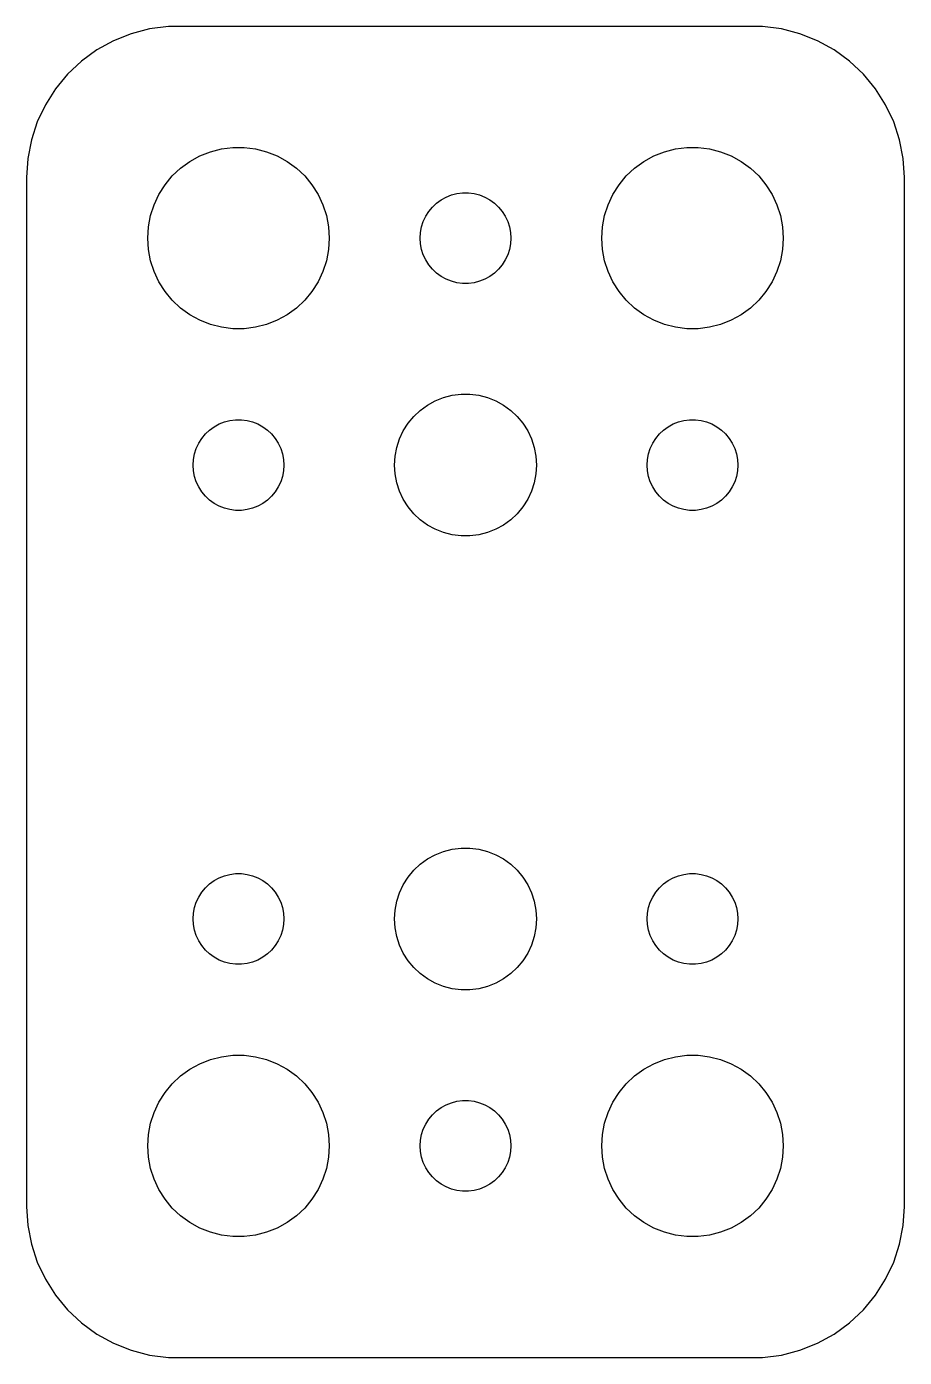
# Model space of a CAD drawing. Header units: metres. Extents: x -14.5 to 64.5, y 32 to 130.
# Drawn here: x 35.5 to 64.5, y 32.01 to 75.99 of the extents above; entities that cross this region are included whole.
import ezdxf

# ---------------------------------------------------------------- set-up
doc = ezdxf.new("R2010")
doc.units = ezdxf.units.M

msp = doc.modelspace()

# ---------------------------------------------------------------- linework, layer by layer
for p, q in [((38.9549, 75.7553), (38.3711, 75.5241)), ((39.5631, 75.9114), (38.9549, 75.7553)), ((40.186, 75.9901), (39.5631, 75.9114)), ((59.8139, 75.9901), (40.186, 75.9901)), ((60.4369, 75.9114), (59.8139, 75.9901)), ((61.0451, 75.7553), (60.4369, 75.9114)), ((61.6289, 75.5241), (61.0451, 75.7553)), ((37.8209, 75.2216), (37.3129, 74.8526)), ((38.3711, 75.5241), (37.8209, 75.2216)), ((62.1791, 75.2216), (61.6289, 75.5241)), ((62.6871, 74.8526), (62.1791, 75.2216)), ((37.3129, 74.8526), (36.8551, 74.4227)), ((63.1448, 74.4227), (62.6871, 74.8526)), ((36.8551, 74.4227), (36.4549, 73.9389)), ((63.5451, 73.9389), (63.1448, 74.4227)), ((36.4549, 73.9389), (36.1185, 73.4088)), ((63.8815, 73.4088), (63.5451, 73.9389)), ((36.1185, 73.4088), (35.8511, 72.8406)), ((64.1489, 72.8406), (63.8815, 73.4088)), ((35.8511, 72.8406), (35.6571, 72.2434)), ((64.3429, 72.2434), (64.1489, 72.8406)), ((35.6571, 72.2434), (35.5394, 71.6267)), ((64.4606, 71.6267), (64.3429, 72.2434)), ((40.8925, 71.533), (41.2227, 71.7145)), ((41.2227, 71.7145), (41.5729, 71.8532)), ((41.5729, 71.8532), (41.9379, 71.9469)), ((41.9379, 71.9469), (42.3116, 71.9941)), ((42.3116, 71.9941), (42.6884, 71.9941)), ((42.6884, 71.9941), (43.0621, 71.9469)), ((43.0621, 71.9469), (43.427, 71.8532)), ((43.427, 71.8532), (43.7773, 71.7145)), ((43.7773, 71.7145), (44.1075, 71.533)), ((55.8925, 71.533), (56.2227, 71.7145)), ((56.2227, 71.7145), (56.5729, 71.8532)), ((56.5729, 71.8532), (56.9379, 71.9469)), ((56.9379, 71.9469), (57.3116, 71.9941)), ((57.3116, 71.9941), (57.6884, 71.9941)), ((57.6884, 71.9941), (58.0621, 71.9469)), ((58.0621, 71.9469), (58.427, 71.8532)), ((58.427, 71.8532), (58.7773, 71.7145)), ((58.7773, 71.7145), (59.1075, 71.533)), ((35.5394, 71.6267), (35.5, 71)), ((40.3131, 71.0536), (40.5877, 71.3115)), ((40.5877, 71.3115), (40.8925, 71.533)), ((44.1075, 71.533), (44.4123, 71.3115)), ((44.4123, 71.3115), (44.6869, 71.0536)), ((55.3131, 71.0536), (55.5877, 71.3115)), ((55.5877, 71.3115), (55.8925, 71.533)), ((59.1075, 71.533), (59.4123, 71.3115)), ((59.4123, 71.3115), (59.6869, 71.0536)), ((64.5, 71), (64.4606, 71.6267)), ((35.5, 71), (35.5, 37)), ((40.0729, 70.7634), (40.3131, 71.0536)), ((44.6869, 71.0536), (44.927, 70.7634)), ((55.0729, 70.7634), (55.3131, 71.0536)), ((59.6869, 71.0536), (59.927, 70.7634)), ((64.5, 37), (64.5, 71)), ((39.7107, 70.1044), (39.8711, 70.4453)), ((39.8711, 70.4453), (40.0729, 70.7634)), ((44.927, 70.7634), (45.1289, 70.4453)), ((45.1289, 70.4453), (45.2893, 70.1044)), ((49.3613, 70.3572), (49.5365, 70.4266)), ((49.5365, 70.4266), (49.7189, 70.4734)), ((49.7189, 70.4734), (49.9058, 70.497)), ((49.9058, 70.497), (50.0942, 70.497)), ((50.0942, 70.497), (50.2811, 70.4734)), ((50.2811, 70.4734), (50.4635, 70.4266)), ((50.4635, 70.4266), (50.6387, 70.3572)), ((54.7107, 70.1044), (54.8711, 70.4453)), ((54.8711, 70.4453), (55.0729, 70.7634)), ((59.927, 70.7634), (60.1289, 70.4453)), ((60.1289, 70.4453), (60.2893, 70.1044)), ((39.5942, 69.7461), (39.7107, 70.1044)), ((45.2893, 70.1044), (45.4057, 69.7461)), ((48.7865, 69.8817), (48.9065, 70.0268)), ((48.9065, 70.0268), (49.0439, 70.1558)), ((49.0439, 70.1558), (49.1963, 70.2665)), ((49.1963, 70.2665), (49.3613, 70.3572)), ((50.6387, 70.3572), (50.8037, 70.2665)), ((50.8037, 70.2665), (50.9561, 70.1558)), ((50.9561, 70.1558), (51.0934, 70.0268)), ((51.0934, 70.0268), (51.2135, 69.8817)), ((54.5942, 69.7461), (54.7107, 70.1044)), ((60.2893, 70.1044), (60.4057, 69.7461)), ((39.5237, 69.376), (39.5942, 69.7461)), ((45.4057, 69.7461), (45.4763, 69.376)), ((48.5471, 69.373), (48.6053, 69.5522)), ((48.6053, 69.5522), (48.6855, 69.7226)), ((48.6855, 69.7226), (48.7865, 69.8817)), ((51.2135, 69.8817), (51.3145, 69.7226)), ((51.3145, 69.7226), (51.3947, 69.5522)), ((51.3947, 69.5522), (51.4529, 69.373)), ((54.5237, 69.376), (54.5942, 69.7461)), ((60.4057, 69.7461), (60.4763, 69.376)), ((39.5, 69), (39.5237, 69.376)), ((45.4763, 69.376), (45.5, 69)), ((48.5, 69), (48.5118, 69.188)), ((48.5118, 69.188), (48.5471, 69.373)), ((51.4529, 69.373), (51.4882, 69.188)), ((51.4882, 69.188), (51.5, 69)), ((54.5, 69), (54.5237, 69.376)), ((60.4763, 69.376), (60.5, 69)), ((39.5237, 68.624), (39.5, 69)), ((39.5942, 68.2539), (39.5237, 68.624)), ((45.4763, 68.624), (45.4057, 68.2539)), ((45.5, 69), (45.4763, 68.624)), ((48.5118, 68.812), (48.5, 69)), ((48.5471, 68.627), (48.5118, 68.812)), ((48.6053, 68.4478), (48.5471, 68.627)), ((51.4529, 68.627), (51.3947, 68.4478)), ((51.4882, 68.812), (51.4529, 68.627)), ((51.5, 69), (51.4882, 68.812)), ((54.5237, 68.624), (54.5, 69)), ((54.5942, 68.2539), (54.5237, 68.624)), ((60.4763, 68.624), (60.4057, 68.2539)), ((60.5, 69), (60.4763, 68.624)), ((39.7107, 67.8956), (39.5942, 68.2539)), ((45.4057, 68.2539), (45.2893, 67.8956)), ((48.6855, 68.2774), (48.6053, 68.4478)), ((48.7865, 68.1183), (48.6855, 68.2774)), ((51.3145, 68.2774), (51.2135, 68.1183)), ((51.3947, 68.4478), (51.3145, 68.2774)), ((54.7107, 67.8956), (54.5942, 68.2539)), ((60.4057, 68.2539), (60.2893, 67.8956)), ((39.8711, 67.5547), (39.7107, 67.8956)), ((45.2893, 67.8956), (45.1289, 67.5547)), ((48.9065, 67.9732), (48.7865, 68.1183)), ((49.0439, 67.8442), (48.9065, 67.9732)), ((49.1963, 67.7335), (49.0439, 67.8442)), ((49.3613, 67.6427), (49.1963, 67.7335)), ((50.8037, 67.7335), (50.6387, 67.6427)), ((50.9561, 67.8442), (50.8037, 67.7335)), ((51.0934, 67.9732), (50.9561, 67.8442)), ((51.2135, 68.1183), (51.0934, 67.9732)), ((54.8711, 67.5547), (54.7107, 67.8956)), ((60.2893, 67.8956), (60.1289, 67.5547)), ((40.0729, 67.2366), (39.8711, 67.5547)), ((45.1289, 67.5547), (44.927, 67.2366)), ((49.5365, 67.5734), (49.3613, 67.6427)), ((49.7189, 67.5266), (49.5365, 67.5734)), ((49.9058, 67.5029), (49.7189, 67.5266)), ((50.0942, 67.5029), (49.9058, 67.5029)), ((50.2811, 67.5266), (50.0942, 67.5029)), ((50.4635, 67.5734), (50.2811, 67.5266)), ((50.6387, 67.6427), (50.4635, 67.5734)), ((55.0729, 67.2366), (54.8711, 67.5547)), ((60.1289, 67.5547), (59.927, 67.2366)), ((40.3131, 66.9464), (40.0729, 67.2366)), ((40.5877, 66.6884), (40.3131, 66.9464)), ((44.6869, 66.9464), (44.4123, 66.6884)), ((44.927, 67.2366), (44.6869, 66.9464)), ((55.3131, 66.9464), (55.0729, 67.2366)), ((55.5877, 66.6884), (55.3131, 66.9464)), ((59.6869, 66.9464), (59.4123, 66.6884)), ((59.927, 67.2366), (59.6869, 66.9464)), ((40.8925, 66.467), (40.5877, 66.6884)), ((41.2227, 66.2855), (40.8925, 66.467)), ((44.1075, 66.467), (43.7773, 66.2855)), ((44.4123, 66.6884), (44.1075, 66.467)), ((55.8925, 66.467), (55.5877, 66.6884)), ((56.2227, 66.2855), (55.8925, 66.467)), ((59.1075, 66.467), (58.7773, 66.2855)), ((59.4123, 66.6884), (59.1075, 66.467)), ((41.5729, 66.1468), (41.2227, 66.2855)), ((41.9379, 66.0531), (41.5729, 66.1468)), ((42.3116, 66.0059), (41.9379, 66.0531)), ((42.6884, 66.0059), (42.3116, 66.0059)), ((43.0621, 66.0531), (42.6884, 66.0059)), ((43.427, 66.1468), (43.0621, 66.0531)), ((43.7773, 66.2855), (43.427, 66.1468)), ((56.5729, 66.1468), (56.2227, 66.2855)), ((56.9379, 66.0531), (56.5729, 66.1468)), ((57.3116, 66.0059), (56.9379, 66.0531)), ((57.6884, 66.0059), (57.3116, 66.0059)), ((58.0621, 66.0531), (57.6884, 66.0059)), ((58.427, 66.1468), (58.0621, 66.0531)), ((58.7773, 66.2855), (58.427, 66.1468)), ((49.2747, 63.7322), (49.5602, 63.8055)), ((49.5602, 63.8055), (49.8526, 63.8424)), ((49.8526, 63.8424), (50.1474, 63.8424)), ((50.1474, 63.8424), (50.4398, 63.8055)), ((50.4398, 63.8055), (50.7253, 63.7322)), ((48.5039, 63.3084), (48.7424, 63.4817)), ((48.7424, 63.4817), (49.0007, 63.6237)), ((49.0007, 63.6237), (49.2747, 63.7322)), ((50.7253, 63.7322), (50.9993, 63.6237)), ((50.9993, 63.6237), (51.2576, 63.4817)), ((51.2576, 63.4817), (51.4961, 63.3084)), ((41.8613, 62.8572), (42.0365, 62.9266)), ((42.0365, 62.9266), (42.2189, 62.9734)), ((42.2189, 62.9734), (42.4058, 62.997)), ((42.4058, 62.997), (42.5942, 62.997)), ((42.5942, 62.997), (42.7811, 62.9734)), ((42.7811, 62.9734), (42.9635, 62.9266)), ((42.9635, 62.9266), (43.1387, 62.8572)), ((48.1012, 62.8796), (48.2891, 63.1067)), ((48.2891, 63.1067), (48.5039, 63.3084)), ((51.4961, 63.3084), (51.7109, 63.1067)), ((51.7109, 63.1067), (51.8988, 62.8796)), ((56.8613, 62.8572), (57.0365, 62.9266)), ((57.0365, 62.9266), (57.2189, 62.9734)), ((57.2189, 62.9734), (57.4058, 62.997)), ((57.4058, 62.997), (57.5942, 62.997)), ((57.5942, 62.997), (57.7811, 62.9734)), ((57.7811, 62.9734), (57.9635, 62.9266)), ((57.9635, 62.9266), (58.1387, 62.8572)), ((41.2865, 62.3817), (41.4065, 62.5268)), ((41.4065, 62.5268), (41.5439, 62.6558)), ((41.5439, 62.6558), (41.6963, 62.7665)), ((41.6963, 62.7665), (41.8613, 62.8572)), ((43.1387, 62.8572), (43.3037, 62.7665)), ((43.3037, 62.7665), (43.4561, 62.6558)), ((43.4561, 62.6558), (43.5934, 62.5268)), ((43.5934, 62.5268), (43.7135, 62.3817)), ((47.8177, 62.364), (47.9433, 62.6307)), ((47.9433, 62.6307), (48.1012, 62.8796)), ((51.8988, 62.8796), (52.0567, 62.6307)), ((52.0567, 62.6307), (52.1822, 62.364)), ((56.2865, 62.3817), (56.4065, 62.5268)), ((56.4065, 62.5268), (56.5439, 62.6558)), ((56.5439, 62.6558), (56.6963, 62.7665)), ((56.6963, 62.7665), (56.8613, 62.8572)), ((58.1387, 62.8572), (58.3037, 62.7665)), ((58.3037, 62.7665), (58.4561, 62.6558)), ((58.4561, 62.6558), (58.5934, 62.5268)), ((58.5934, 62.5268), (58.7135, 62.3817)), ((41.0471, 61.873), (41.1053, 62.0522)), ((41.1053, 62.0522), (41.1855, 62.2226)), ((41.1855, 62.2226), (41.2865, 62.3817)), ((43.7135, 62.3817), (43.8145, 62.2226)), ((43.8145, 62.2226), (43.8947, 62.0522)), ((43.8947, 62.0522), (43.9529, 61.873)), ((47.6714, 61.7942), (47.7267, 62.0837)), ((47.7267, 62.0837), (47.8177, 62.364)), ((52.1822, 62.364), (52.2733, 62.0837)), ((52.2733, 62.0837), (52.3286, 61.7942)), ((56.0471, 61.873), (56.1053, 62.0522)), ((56.1053, 62.0522), (56.1855, 62.2226)), ((56.1855, 62.2226), (56.2865, 62.3817)), ((58.7135, 62.3817), (58.8145, 62.2226)), ((58.8145, 62.2226), (58.8947, 62.0522)), ((58.8947, 62.0522), (58.9529, 61.873)), ((41, 61.5), (41.0118, 61.688)), ((41.0118, 61.688), (41.0471, 61.873)), ((43.9529, 61.873), (43.9882, 61.688)), ((43.9882, 61.688), (44, 61.5)), ((47.6529, 61.5), (47.6714, 61.7942)), ((52.3286, 61.7942), (52.347, 61.5)), ((56, 61.5), (56.0118, 61.688)), ((56.0118, 61.688), (56.0471, 61.873)), ((58.9529, 61.873), (58.9882, 61.688)), ((58.9882, 61.688), (59, 61.5)), ((41.0118, 61.312), (41, 61.5)), ((41.0471, 61.127), (41.0118, 61.312)), ((43.9882, 61.312), (43.9529, 61.127)), ((44, 61.5), (43.9882, 61.312)), ((47.6714, 61.2058), (47.6529, 61.5)), ((47.7267, 60.9163), (47.6714, 61.2058)), ((52.3286, 61.2058), (52.2733, 60.9163)), ((52.347, 61.5), (52.3286, 61.2058)), ((56.0118, 61.312), (56, 61.5)), ((56.0471, 61.127), (56.0118, 61.312)), ((58.9882, 61.312), (58.9529, 61.127)), ((59, 61.5), (58.9882, 61.312)), ((41.1053, 60.9478), (41.0471, 61.127)), ((41.1855, 60.7774), (41.1053, 60.9478)), ((41.2865, 60.6183), (41.1855, 60.7774)), ((43.8145, 60.7774), (43.7135, 60.6183)), ((43.8947, 60.9478), (43.8145, 60.7774)), ((43.9529, 61.127), (43.8947, 60.9478)), ((47.8177, 60.636), (47.7267, 60.9163)), ((52.2733, 60.9163), (52.1822, 60.636)), ((56.1053, 60.9478), (56.0471, 61.127)), ((56.1855, 60.7774), (56.1053, 60.9478)), ((56.2865, 60.6183), (56.1855, 60.7774)), ((58.8145, 60.7774), (58.7135, 60.6183)), ((58.8947, 60.9478), (58.8145, 60.7774)), ((58.9529, 61.127), (58.8947, 60.9478)), ((41.4065, 60.4732), (41.2865, 60.6183)), ((41.5439, 60.3442), (41.4065, 60.4732)), ((41.6963, 60.2335), (41.5439, 60.3442)), ((43.4561, 60.3442), (43.3037, 60.2335)), ((43.5934, 60.4732), (43.4561, 60.3442)), ((43.7135, 60.6183), (43.5934, 60.4732)), ((47.9433, 60.3693), (47.8177, 60.636)), ((48.1012, 60.1204), (47.9433, 60.3693)), ((52.0567, 60.3693), (51.8988, 60.1204)), ((52.1822, 60.636), (52.0567, 60.3693)), ((56.4065, 60.4732), (56.2865, 60.6183)), ((56.5439, 60.3442), (56.4065, 60.4732)), ((56.6963, 60.2335), (56.5439, 60.3442)), ((58.4561, 60.3442), (58.3037, 60.2335)), ((58.5934, 60.4732), (58.4561, 60.3442)), ((58.7135, 60.6183), (58.5934, 60.4732)), ((41.8613, 60.1427), (41.6963, 60.2335)), ((42.0365, 60.0734), (41.8613, 60.1427)), ((42.2189, 60.0266), (42.0365, 60.0734)), ((42.4058, 60.0029), (42.2189, 60.0266)), ((42.5942, 60.0029), (42.4058, 60.0029)), ((42.7811, 60.0266), (42.5942, 60.0029)), ((42.9635, 60.0734), (42.7811, 60.0266)), ((43.1387, 60.1427), (42.9635, 60.0734)), ((43.3037, 60.2335), (43.1387, 60.1427)), ((48.2891, 59.8933), (48.1012, 60.1204)), ((48.5039, 59.6916), (48.2891, 59.8933)), ((51.7109, 59.8933), (51.4961, 59.6916)), ((51.8988, 60.1204), (51.7109, 59.8933)), ((56.8613, 60.1427), (56.6963, 60.2335)), ((57.0365, 60.0734), (56.8613, 60.1427)), ((57.2189, 60.0266), (57.0365, 60.0734)), ((57.4058, 60.0029), (57.2189, 60.0266)), ((57.5942, 60.0029), (57.4058, 60.0029)), ((57.7811, 60.0266), (57.5942, 60.0029)), ((57.9635, 60.0734), (57.7811, 60.0266)), ((58.1387, 60.1427), (57.9635, 60.0734)), ((58.3037, 60.2335), (58.1387, 60.1427)), ((48.7424, 59.5183), (48.5039, 59.6916)), ((49.0007, 59.3763), (48.7424, 59.5183)), ((49.2747, 59.2678), (49.0007, 59.3763)), ((50.9993, 59.3763), (50.7253, 59.2678)), ((51.2576, 59.5183), (50.9993, 59.3763)), ((51.4961, 59.6916), (51.2576, 59.5183)), ((49.5602, 59.1945), (49.2747, 59.2678)), ((49.8526, 59.1576), (49.5602, 59.1945)), ((50.1474, 59.1576), (49.8526, 59.1576)), ((50.4398, 59.1945), (50.1474, 59.1576)), ((50.7253, 59.2678), (50.4398, 59.1945)), ((49.5602, 48.8055), (49.8526, 48.8424)), ((49.8526, 48.8424), (50.1474, 48.8424)), ((50.1474, 48.8424), (50.4398, 48.8055)), ((48.5039, 48.3084), (48.7424, 48.4817)), ((48.7424, 48.4817), (49.0007, 48.6237)), ((49.0007, 48.6237), (49.2747, 48.7322)), ((49.2747, 48.7322), (49.5602, 48.8055)), ((50.4398, 48.8055), (50.7253, 48.7322)), ((50.7253, 48.7322), (50.9993, 48.6237)), ((50.9993, 48.6237), (51.2576, 48.4817)), ((51.2576, 48.4817), (51.4961, 48.3084)), ((42.0365, 47.9266), (42.2189, 47.9734)), ((42.2189, 47.9734), (42.4058, 47.9971)), ((42.4058, 47.9971), (42.5942, 47.9971)), ((42.5942, 47.9971), (42.7811, 47.9734)), ((42.7811, 47.9734), (42.9635, 47.9266)), ((48.1012, 47.8796), (48.2891, 48.1067)), ((48.2891, 48.1067), (48.5039, 48.3084)), ((51.4961, 48.3084), (51.7109, 48.1067)), ((51.7109, 48.1067), (51.8988, 47.8796)), ((57.0365, 47.9266), (57.2189, 47.9734)), ((57.2189, 47.9734), (57.4058, 47.9971)), ((57.4058, 47.9971), (57.5942, 47.9971)), ((57.5942, 47.9971), (57.7811, 47.9734)), ((57.7811, 47.9734), (57.9635, 47.9266)), ((41.2865, 47.3817), (41.4065, 47.5268)), ((41.4065, 47.5268), (41.5439, 47.6558)), ((41.5439, 47.6558), (41.6963, 47.7665)), ((41.6963, 47.7665), (41.8613, 47.8573)), ((41.8613, 47.8573), (42.0365, 47.9266)), ((42.9635, 47.9266), (43.1387, 47.8573)), ((43.1387, 47.8573), (43.3037, 47.7665)), ((43.3037, 47.7665), (43.4561, 47.6558)), ((43.4561, 47.6558), (43.5934, 47.5268)), ((43.5934, 47.5268), (43.7135, 47.3817)), ((47.8177, 47.364), (47.9433, 47.6307)), ((47.9433, 47.6307), (48.1012, 47.8796)), ((51.8988, 47.8796), (52.0567, 47.6307)), ((52.0567, 47.6307), (52.1822, 47.364)), ((56.2865, 47.3817), (56.4065, 47.5268)), ((56.4065, 47.5268), (56.5439, 47.6558)), ((56.5439, 47.6558), (56.6963, 47.7665)), ((56.6963, 47.7665), (56.8613, 47.8573)), ((56.8613, 47.8573), (57.0365, 47.9266)), ((57.9635, 47.9266), (58.1387, 47.8573)), ((58.1387, 47.8573), (58.3037, 47.7665)), ((58.3037, 47.7665), (58.4561, 47.6558)), ((58.4561, 47.6558), (58.5934, 47.5268)), ((58.5934, 47.5268), (58.7135, 47.3817)), ((41.1053, 47.0522), (41.1855, 47.2226)), ((41.1855, 47.2226), (41.2865, 47.3817)), ((43.7135, 47.3817), (43.8145, 47.2226)), ((43.8145, 47.2226), (43.8947, 47.0522)), ((47.6714, 46.7942), (47.7267, 47.0837)), ((47.7267, 47.0837), (47.8177, 47.364)), ((52.1822, 47.364), (52.2733, 47.0837)), ((52.2733, 47.0837), (52.3286, 46.7942)), ((56.1053, 47.0522), (56.1855, 47.2226)), ((56.1855, 47.2226), (56.2865, 47.3817)), ((58.7135, 47.3817), (58.8145, 47.2226)), ((58.8145, 47.2226), (58.8947, 47.0522)), ((41, 46.5), (41.0118, 46.688)), ((41.0118, 46.688), (41.0471, 46.873)), ((41.0471, 46.873), (41.1053, 47.0522)), ((43.8947, 47.0522), (43.9529, 46.873)), ((43.9529, 46.873), (43.9882, 46.688)), ((43.9882, 46.688), (44, 46.5)), ((47.6529, 46.5), (47.6714, 46.7942)), ((52.3286, 46.7942), (52.347, 46.5)), ((56, 46.5), (56.0118, 46.688)), ((56.0118, 46.688), (56.0471, 46.873)), ((56.0471, 46.873), (56.1053, 47.0522)), ((58.8947, 47.0522), (58.9529, 46.873)), ((58.9529, 46.873), (58.9882, 46.688)), ((58.9882, 46.688), (59, 46.5)), ((41.0118, 46.312), (41, 46.5)), ((41.0471, 46.127), (41.0118, 46.312)), ((43.9882, 46.312), (43.9529, 46.127)), ((44, 46.5), (43.9882, 46.312)), ((47.6714, 46.2058), (47.6529, 46.5)), ((47.7267, 45.9163), (47.6714, 46.2058)), ((52.3286, 46.2058), (52.2733, 45.9163)), ((52.347, 46.5), (52.3286, 46.2058)), ((56.0118, 46.312), (56, 46.5)), ((56.0471, 46.127), (56.0118, 46.312)), ((58.9882, 46.312), (58.9529, 46.127)), ((59, 46.5), (58.9882, 46.312)), ((41.1053, 45.9478), (41.0471, 46.127)), ((41.1855, 45.7774), (41.1053, 45.9478)), ((41.2865, 45.6183), (41.1855, 45.7774)), ((43.8145, 45.7774), (43.7135, 45.6183)), ((43.8947, 45.9478), (43.8145, 45.7774)), ((43.9529, 46.127), (43.8947, 45.9478)), ((47.8177, 45.636), (47.7267, 45.9163)), ((52.2733, 45.9163), (52.1822, 45.636)), ((56.1053, 45.9478), (56.0471, 46.127)), ((56.1855, 45.7774), (56.1053, 45.9478)), ((56.2865, 45.6183), (56.1855, 45.7774)), ((58.8145, 45.7774), (58.7135, 45.6183)), ((58.8947, 45.9478), (58.8145, 45.7774)), ((58.9529, 46.127), (58.8947, 45.9478)), ((41.4065, 45.4732), (41.2865, 45.6183)), ((41.5439, 45.3442), (41.4065, 45.4732)), ((41.6963, 45.2335), (41.5439, 45.3442)), ((43.4561, 45.3442), (43.3037, 45.2335)), ((43.5934, 45.4732), (43.4561, 45.3442)), ((43.7135, 45.6183), (43.5934, 45.4732)), ((47.9433, 45.3693), (47.8177, 45.636)), ((48.1012, 45.1204), (47.9433, 45.3693)), ((52.0567, 45.3693), (51.8988, 45.1204)), ((52.1822, 45.636), (52.0567, 45.3693)), ((56.4065, 45.4732), (56.2865, 45.6183)), ((56.5439, 45.3442), (56.4065, 45.4732)), ((56.6963, 45.2335), (56.5439, 45.3442)), ((58.4561, 45.3442), (58.3037, 45.2335)), ((58.5934, 45.4732), (58.4561, 45.3442)), ((58.7135, 45.6183), (58.5934, 45.4732)), ((41.8613, 45.1428), (41.6963, 45.2335)), ((42.0365, 45.0734), (41.8613, 45.1428)), ((42.2189, 45.0266), (42.0365, 45.0734)), ((42.4058, 45.003), (42.2189, 45.0266)), ((42.5942, 45.003), (42.4058, 45.003)), ((42.7811, 45.0266), (42.5942, 45.003)), ((42.9635, 45.0734), (42.7811, 45.0266)), ((43.1387, 45.1428), (42.9635, 45.0734)), ((43.3037, 45.2335), (43.1387, 45.1428)), ((48.2891, 44.8933), (48.1012, 45.1204)), ((48.5039, 44.6916), (48.2891, 44.8933)), ((51.7109, 44.8933), (51.4961, 44.6916)), ((51.8988, 45.1204), (51.7109, 44.8933)), ((56.8613, 45.1428), (56.6963, 45.2335)), ((57.0365, 45.0734), (56.8613, 45.1428)), ((57.2189, 45.0266), (57.0365, 45.0734)), ((57.4058, 45.003), (57.2189, 45.0266)), ((57.5942, 45.003), (57.4058, 45.003)), ((57.7811, 45.0266), (57.5942, 45.003)), ((57.9635, 45.0734), (57.7811, 45.0266)), ((58.1387, 45.1428), (57.9635, 45.0734)), ((58.3037, 45.2335), (58.1387, 45.1428)), ((48.7424, 44.5183), (48.5039, 44.6916)), ((49.0007, 44.3763), (48.7424, 44.5183)), ((51.2576, 44.5183), (50.9993, 44.3763)), ((51.4961, 44.6916), (51.2576, 44.5183)), ((49.2747, 44.2678), (49.0007, 44.3763)), ((49.5602, 44.1945), (49.2747, 44.2678)), ((49.8526, 44.1576), (49.5602, 44.1945)), ((50.1474, 44.1576), (49.8526, 44.1576)), ((50.4398, 44.1945), (50.1474, 44.1576)), ((50.7253, 44.2678), (50.4398, 44.1945)), ((50.9993, 44.3763), (50.7253, 44.2678)), ((41.2227, 41.7145), (41.5729, 41.8532)), ((41.5729, 41.8532), (41.9379, 41.9469)), ((41.9379, 41.9469), (42.3116, 41.9941)), ((42.3116, 41.9941), (42.6884, 41.9941)), ((42.6884, 41.9941), (43.0621, 41.9469)), ((43.0621, 41.9469), (43.427, 41.8532)), ((43.427, 41.8532), (43.7773, 41.7145)), ((56.2227, 41.7145), (56.5729, 41.8532)), ((56.5729, 41.8532), (56.9379, 41.9469)), ((56.9379, 41.9469), (57.3116, 41.9941)), ((57.3116, 41.9941), (57.6884, 41.9941)), ((57.6884, 41.9941), (58.0621, 41.9469)), ((58.0621, 41.9469), (58.427, 41.8532)), ((58.427, 41.8532), (58.7773, 41.7145)), ((40.5877, 41.3116), (40.8925, 41.533)), ((40.8925, 41.533), (41.2227, 41.7145)), ((43.7773, 41.7145), (44.1075, 41.533)), ((44.1075, 41.533), (44.4123, 41.3116)), ((55.5877, 41.3116), (55.8925, 41.533)), ((55.8925, 41.533), (56.2227, 41.7145)), ((58.7773, 41.7145), (59.1075, 41.533)), ((59.1075, 41.533), (59.4123, 41.3116)), ((40.0729, 40.7634), (40.3131, 41.0536)), ((40.3131, 41.0536), (40.5877, 41.3116)), ((44.4123, 41.3116), (44.6869, 41.0536)), ((44.6869, 41.0536), (44.927, 40.7634)), ((55.0729, 40.7634), (55.3131, 41.0536)), ((55.3131, 41.0536), (55.5877, 41.3116)), ((59.4123, 41.3116), (59.6869, 41.0536)), ((59.6869, 41.0536), (59.927, 40.7634)), ((39.8711, 40.4453), (40.0729, 40.7634)), ((44.927, 40.7634), (45.1289, 40.4453)), ((49.5365, 40.4266), (49.7189, 40.4734)), ((49.7189, 40.4734), (49.9058, 40.4971)), ((49.9058, 40.4971), (50.0942, 40.4971)), ((50.0942, 40.4971), (50.2811, 40.4734)), ((50.2811, 40.4734), (50.4635, 40.4266)), ((54.8711, 40.4453), (55.0729, 40.7634)), ((59.927, 40.7634), (60.1289, 40.4453)), ((39.5942, 39.7461), (39.7107, 40.1044)), ((39.7107, 40.1044), (39.8711, 40.4453)), ((45.1289, 40.4453), (45.2893, 40.1044)), ((45.2893, 40.1044), (45.4057, 39.7461)), ((48.7865, 39.8817), (48.9065, 40.0268)), ((48.9065, 40.0268), (49.0439, 40.1558)), ((49.0439, 40.1558), (49.1963, 40.2665)), ((49.1963, 40.2665), (49.3613, 40.3573)), ((49.3613, 40.3573), (49.5365, 40.4266)), ((50.4635, 40.4266), (50.6387, 40.3573)), ((50.6387, 40.3573), (50.8037, 40.2665)), ((50.8037, 40.2665), (50.9561, 40.1558)), ((50.9561, 40.1558), (51.0934, 40.0268)), ((51.0934, 40.0268), (51.2135, 39.8817)), ((54.5942, 39.7461), (54.7107, 40.1044)), ((54.7107, 40.1044), (54.8711, 40.4453)), ((60.1289, 40.4453), (60.2893, 40.1044)), ((60.2893, 40.1044), (60.4057, 39.7461)), ((39.5237, 39.376), (39.5942, 39.7461)), ((45.4057, 39.7461), (45.4763, 39.376)), ((48.6053, 39.5522), (48.6855, 39.7226)), ((48.6855, 39.7226), (48.7865, 39.8817)), ((51.2135, 39.8817), (51.3145, 39.7226)), ((51.3145, 39.7226), (51.3947, 39.5522)), ((54.5237, 39.376), (54.5942, 39.7461)), ((60.4057, 39.7461), (60.4763, 39.376)), ((39.5, 39), (39.5237, 39.376)), ((45.4763, 39.376), (45.5, 39)), ((48.5, 39), (48.5118, 39.188)), ((48.5118, 39.188), (48.5471, 39.373)), ((48.5471, 39.373), (48.6053, 39.5522)), ((51.3947, 39.5522), (51.4529, 39.373)), ((51.4529, 39.373), (51.4882, 39.188)), ((51.4882, 39.188), (51.5, 39)), ((54.5, 39), (54.5237, 39.376)), ((60.4763, 39.376), (60.5, 39)), ((39.5237, 38.624), (39.5, 39)), ((45.5, 39), (45.4763, 38.624)), ((48.5118, 38.812), (48.5, 39)), ((48.5471, 38.627), (48.5118, 38.812)), ((51.4882, 38.812), (51.4529, 38.627)), ((51.5, 39), (51.4882, 38.812)), ((54.5237, 38.624), (54.5, 39)), ((60.5, 39), (60.4763, 38.624)), ((39.5942, 38.2539), (39.5237, 38.624)), ((45.4763, 38.624), (45.4057, 38.2539)), ((48.6053, 38.4478), (48.5471, 38.627)), ((48.6855, 38.2774), (48.6053, 38.4478)), ((48.7865, 38.1183), (48.6855, 38.2774)), ((51.3145, 38.2774), (51.2135, 38.1183)), ((51.3947, 38.4478), (51.3145, 38.2774)), ((51.4529, 38.627), (51.3947, 38.4478)), ((54.5942, 38.2539), (54.5237, 38.624)), ((60.4763, 38.624), (60.4057, 38.2539)), ((39.7107, 37.8956), (39.5942, 38.2539)), ((39.8711, 37.5547), (39.7107, 37.8956)), ((45.2893, 37.8956), (45.1289, 37.5547)), ((45.4057, 38.2539), (45.2893, 37.8956)), ((48.9065, 37.9732), (48.7865, 38.1183)), ((49.0439, 37.8442), (48.9065, 37.9732)), ((49.1963, 37.7335), (49.0439, 37.8442)), ((50.9561, 37.8442), (50.8037, 37.7335)), ((51.0934, 37.9732), (50.9561, 37.8442)), ((51.2135, 38.1183), (51.0934, 37.9732)), ((54.7107, 37.8956), (54.5942, 38.2539)), ((54.8711, 37.5547), (54.7107, 37.8956)), ((60.2893, 37.8956), (60.1289, 37.5547)), ((60.4057, 38.2539), (60.2893, 37.8956)), ((40.0729, 37.2366), (39.8711, 37.5547)), ((45.1289, 37.5547), (44.927, 37.2366)), ((49.3613, 37.6428), (49.1963, 37.7335)), ((49.5365, 37.5734), (49.3613, 37.6428)), ((49.7189, 37.5266), (49.5365, 37.5734)), ((49.9058, 37.503), (49.7189, 37.5266)), ((50.0942, 37.503), (49.9058, 37.503)), ((50.2811, 37.5266), (50.0942, 37.503)), ((50.4635, 37.5734), (50.2811, 37.5266)), ((50.6387, 37.6428), (50.4635, 37.5734)), ((50.8037, 37.7335), (50.6387, 37.6428)), ((55.0729, 37.2366), (54.8711, 37.5547)), ((60.1289, 37.5547), (59.927, 37.2366)), ((35.5, 37), (35.5394, 36.3733)), ((40.3131, 36.9464), (40.0729, 37.2366)), ((40.5877, 36.6885), (40.3131, 36.9464)), ((44.6869, 36.9464), (44.4123, 36.6885)), ((44.927, 37.2366), (44.6869, 36.9464)), ((55.3131, 36.9464), (55.0729, 37.2366)), ((55.5877, 36.6885), (55.3131, 36.9464)), ((59.6869, 36.9464), (59.4123, 36.6885)), ((59.927, 37.2366), (59.6869, 36.9464)), ((64.4606, 36.3733), (64.5, 37)), ((40.8925, 36.467), (40.5877, 36.6885)), ((44.4123, 36.6885), (44.1075, 36.467)), ((55.8925, 36.467), (55.5877, 36.6885)), ((59.4123, 36.6885), (59.1075, 36.467)), ((35.5394, 36.3733), (35.6571, 35.7566)), ((41.2227, 36.2855), (40.8925, 36.467)), ((41.5729, 36.1468), (41.2227, 36.2855)), ((41.9379, 36.0531), (41.5729, 36.1468)), ((43.427, 36.1468), (43.0621, 36.0531)), ((43.7773, 36.2855), (43.427, 36.1468)), ((44.1075, 36.467), (43.7773, 36.2855)), ((56.2227, 36.2855), (55.8925, 36.467)), ((56.5729, 36.1468), (56.2227, 36.2855)), ((56.9379, 36.0531), (56.5729, 36.1468)), ((58.427, 36.1468), (58.0621, 36.0531)), ((58.7773, 36.2855), (58.427, 36.1468)), ((59.1075, 36.467), (58.7773, 36.2855)), ((64.3429, 35.7566), (64.4606, 36.3733)), ((35.6571, 35.7566), (35.8511, 35.1594)), ((42.3116, 36.0059), (41.9379, 36.0531)), ((42.6884, 36.0059), (42.3116, 36.0059)), ((43.0621, 36.0531), (42.6884, 36.0059)), ((57.3116, 36.0059), (56.9379, 36.0531)), ((57.6884, 36.0059), (57.3116, 36.0059)), ((58.0621, 36.0531), (57.6884, 36.0059)), ((64.1489, 35.1594), (64.3429, 35.7566)), ((35.8511, 35.1594), (36.1185, 34.5912)), ((63.8815, 34.5912), (64.1489, 35.1594)), ((36.1185, 34.5912), (36.4549, 34.0611)), ((63.5451, 34.0611), (63.8815, 34.5912)), ((36.4549, 34.0611), (36.8551, 33.5773)), ((63.1448, 33.5773), (63.5451, 34.0611)), ((36.8551, 33.5773), (37.3129, 33.1474)), ((62.6871, 33.1474), (63.1448, 33.5773)), ((37.3129, 33.1474), (37.8209, 32.7784)), ((62.1791, 32.7784), (62.6871, 33.1474)), ((37.8209, 32.7784), (38.3711, 32.4759)), ((61.6289, 32.4759), (62.1791, 32.7784)), ((38.3711, 32.4759), (38.9549, 32.2447)), ((38.9549, 32.2447), (39.5631, 32.0886)), ((60.4369, 32.0886), (61.0451, 32.2447)), ((61.0451, 32.2447), (61.6289, 32.4759)), ((39.5631, 32.0886), (40.186, 32.0099)), ((40.186, 32.0099), (59.8139, 32.0099)), ((59.8139, 32.0099), (60.4369, 32.0886))]:
    msp.add_line(p, q)

doc.saveas('drawing.dxf')
